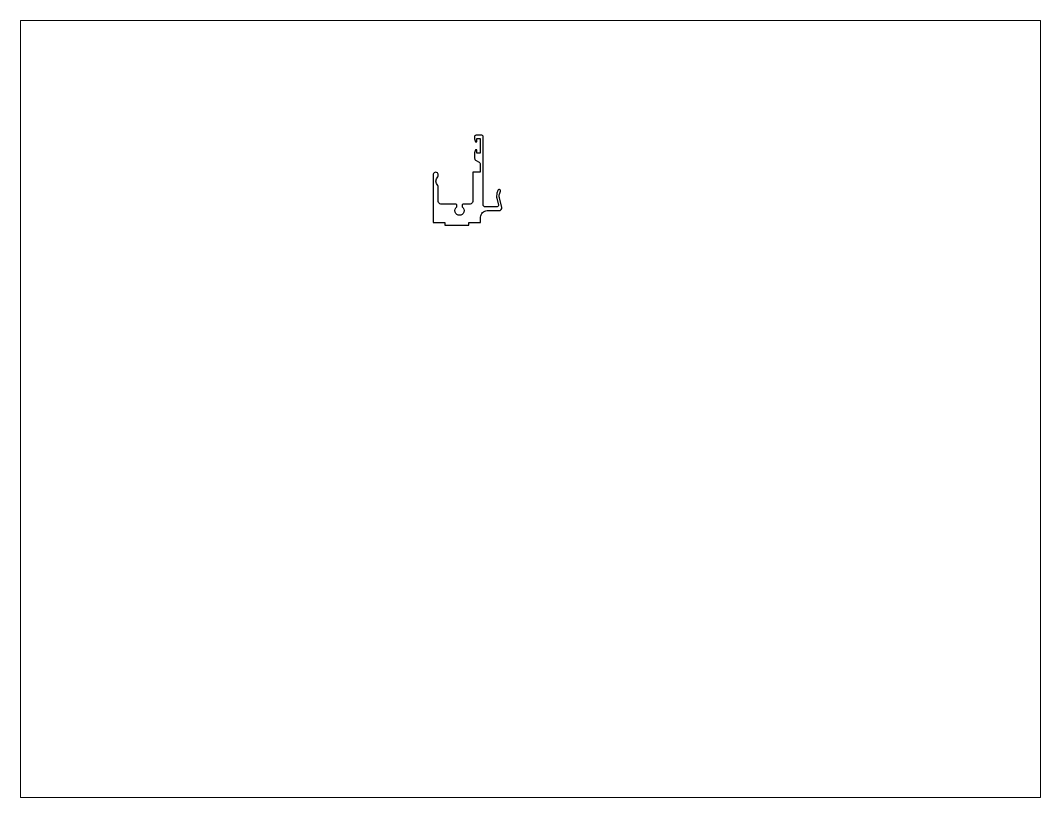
# Paper-space layout 'Layout1' of a CAD drawing. Extents: x 27 to 240, y 20 to 183.
# The model-space entities are those that its viewports show. They can reach past a viewport. Long polylines and large blocks are cut down to what shows.
import ezdxf

# ---------------------------------------------------------------- set-up
doc = ezdxf.new("R2010")
doc.units = 0
doc.header["$LTSCALE"] = 15
doc.layers.get('0').update_dxf_attribs({"linetype": 'CONTINUOUS'})

msp = doc.modelspace()

# ---------------------------------------------------------------- linework, layer by layer
at = {"flags": 128}
msp.add_lwpolyline([(158.16, 199.8), (167.16, 199.8), (167.16, 200.8), (171.66, 200.8), (171.66, 202.8, -0.414214), (174.16, 205.3), (178.66, 205.3, 0.486552), (179.63, 206.54), (178.73, 210.21, -0.140549), (178.79, 211.59), (179.14, 212.65, 1), (178.19, 212.96), (177.84, 211.9, 0.140549), (177.76, 209.97), (178.39, 207.42, -0.486552), (177.9, 206.8), (173.16, 206.8, -0.414214), (172.66, 207.3), (172.66, 233.3, 0.414214), (172.16, 233.8), (169.86, 233.8, 0.414214), (169.36, 233.3), (169.36, 232.47), (169.66, 231.35), (170.16, 231.35), (170.16, 232.6), (171.46, 232.6), (171.46, 227.1), (170.16, 227.1), (170.16, 228.35), (169.66, 228.35), (169.36, 227.23), (169.36, 225.17, 0.291473), (169.94, 224.26), (170.88, 223.82, -0.291473), (171.46, 222.91), (171.46, 219.8), (168.66, 219.8), (168.66, 208.8, -0.414214), (167.66, 207.8), (165.16, 207.8, 0.414214), (164.66, 207.3), (164.66, 206.74, -3.186141), (162.66, 206.74), (162.66, 207.3, 0.414214), (162.16, 207.8), (156.66, 207.8, -0.414214), (155.66, 208.8), (155.66, 214.15, 0.183804), (155.41, 214.82, -0.380462), (155.41, 218.14, 1.450393), (153.66, 218.8), (153.66, 200.8), (158.16, 200.8)], format="xyb", close=True, dxfattribs=at)

psp = doc.layouts.get("Layout1")

# ---------------------------------------------------------------- viewports
at = {"layer": '0', "color": 0, "linetype": 'BYBLOCK', "ltscale": 0.05}
psp.add_viewport(center=(133.35, 101.6), size=(213.36, 162.56), view_center_point=(190.51, 130.3), view_height=293.8955, dxfattribs=at)

doc.saveas('drawing.dxf')
